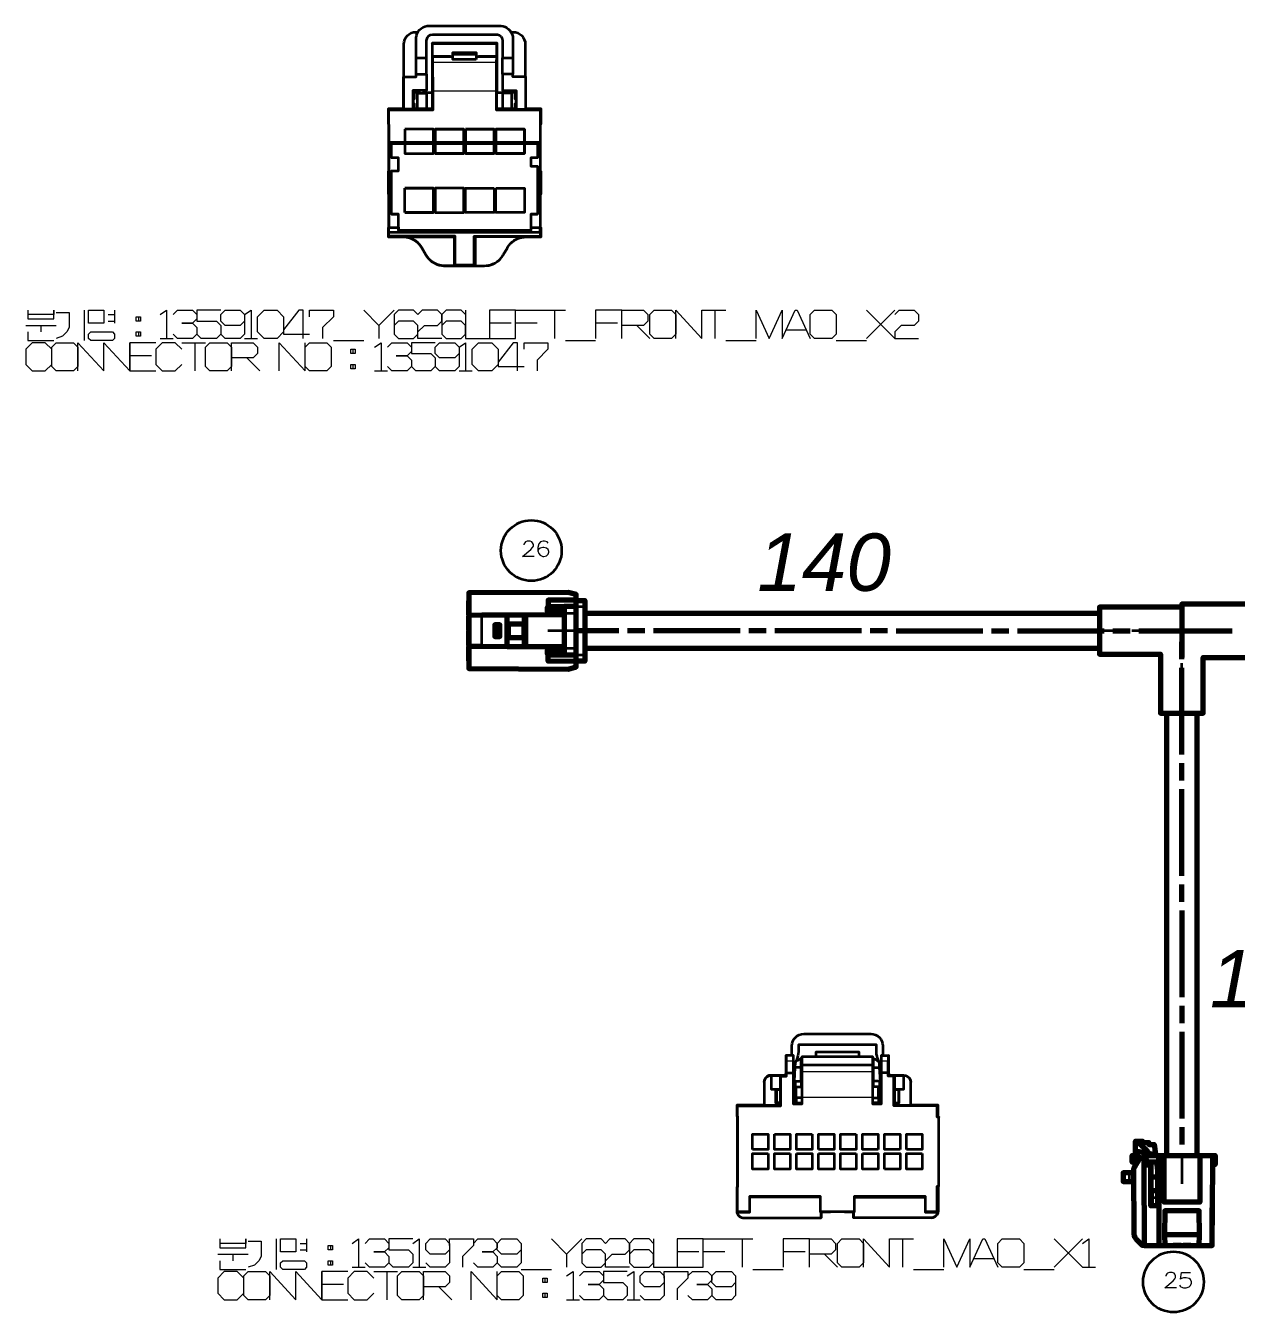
# Model space of a CAD drawing. Header units: millimetres. Extents: x 0 to 174, y 0 to 33.
# Drawn here: x 37.22 to 42.71, y 13.73 to 19.57 of the extents above; entities that cross this region are included whole.
import ezdxf

# ---------------------------------------------------------------- set-up
doc = ezdxf.new("R2010")
doc.units = ezdxf.units.MM
doc.layers.add('PDF2_문자', color=7, linetype='Continuous')
doc.layers.add('PDF2_형상', color=157, linetype='Continuous', true_color=0x405f80)
doc.styles.add('PDF LucidaHandwriting Italic', font='ariali.ttf')

msp = doc.modelspace()

# ---------------------------------------------------------------- linework, layer by layer
at = {"layer": 'PDF2_형상', "color": 7, "lineweight": 35}
for points in [[(38.9896, 19.3543), (38.9896, 19.4287), (38.9896, 19.5153), (38.9897, 19.5197), (38.9913, 19.5293), (38.9944, 19.5386), (38.999, 19.5474), (39.005, 19.5551), (39.0122, 19.5618), (39.0204, 19.5672), (39.0293, 19.5711), (39.0389, 19.5735), (39.0486, 19.5743), (39.3694, 19.5743), (39.3739, 19.5742), (39.3836, 19.5726), (39.3929, 19.5696), (39.4015, 19.5649), (39.4093, 19.5589), (39.416, 19.5518), (39.4214, 19.5436), (39.4253, 19.5346), (39.4278, 19.5251), (39.4286, 19.5153), (39.4286, 19.4287), (39.4286, 19.3543)], [(39.0368, 19.3543), (39.0368, 19.4287), (39.0368, 19.5074), (39.0372, 19.5117), (39.0403, 19.5208), (39.0465, 19.5283), (39.0549, 19.5333), (39.0644, 19.535), (39.3537, 19.535), (39.3581, 19.5346), (39.3672, 19.5315), (39.3747, 19.5253), (39.3796, 19.5169), (39.3812, 19.5074), (39.3812, 19.4287), (39.4286, 19.4287)], [(38.8656, 19.1925), (39.066, 19.1925), (39.066, 19.2786), (39.0656, 19.4053), (39.0654, 19.4078), (39.0644, 19.4326), (39.0638, 19.434), (39.0638, 19.4918), (39.0617, 19.4957), (39.0617, 19.2714)], [(39.3564, 19.4957), (39.0617, 19.4957)], [(39.3544, 19.4918), (39.0638, 19.4918)], [(39.3564, 19.2714), (39.3564, 19.4957), (39.3544, 19.4918), (39.3544, 19.434), (39.3537, 19.4326), (39.3526, 19.4078), (39.3524, 19.3708), (39.3522, 19.2786), (39.3522, 19.1925), (39.5526, 19.1925)], [(38.9896, 19.4287), (39.0368, 19.4287)], [(39.156, 19.4328), (39.1454, 19.4328), (39.1454, 19.434), (39.0638, 19.434)], [(39.156, 19.4326), (39.0644, 19.4326)], [(39.156, 19.4446), (39.2622, 19.4446)], [(39.3544, 19.434), (39.2726, 19.434), (39.2726, 19.4328), (39.2622, 19.4328)], [(39.3537, 19.4326), (39.2622, 19.4326)], [(39.3812, 19.3543), (39.3812, 19.4287)], [(38.9324, 19.1956), (38.9324, 19.3421), (38.9313, 19.3421), (38.9313, 19.1967), (38.881, 19.1967), (38.8617, 19.1964), (38.8617, 19.1288), (38.8649, 19.1256), (38.8649, 18.9119), (38.8617, 18.9119), (38.8617, 18.8108), (38.8649, 18.8076), (38.8649, 18.6561), (38.8617, 18.6561), (38.8617, 18.6157)], [(38.9324, 19.3421), (38.9896, 19.3421), (38.9896, 19.3543), (39.0368, 19.3543), (39.0368, 19.2797), (38.9744, 19.2797), (38.9744, 19.1956)], [(39.5565, 19.1964), (39.5371, 19.1967), (39.4869, 19.1967), (39.4869, 19.3421), (39.4858, 19.3421), (39.4286, 19.3421), (39.4286, 19.3543), (39.3812, 19.3543), (39.3812, 19.2797), (39.4436, 19.2797), (39.4436, 19.1956)], [(39.4858, 19.3421), (39.4858, 19.1956), (39.4869, 19.1967)], [(39.0221, 19.2797), (39.0221, 19.2714), (39.0368, 19.2714), (39.0621, 19.2714), (39.0621, 19.1965), (39.0368, 19.1965), (38.9956, 19.1965), (38.9797, 19.1965), (38.9744, 19.1965)], [(39.0024, 19.2797), (39.0024, 19.2715), (38.9924, 19.2715)], [(39.3961, 19.2797), (39.3961, 19.2714), (39.3812, 19.2714)], [(39.4258, 19.2715), (39.4157, 19.2715), (39.4157, 19.2797)], [(38.9956, 19.2683), (38.9924, 19.2715), (38.9797, 19.2715), (38.9797, 19.2408), (38.9749, 19.2408), (38.9749, 19.2211), (38.9797, 19.2211), (38.9797, 19.1965)], [(38.9956, 19.1965), (38.9956, 19.2683), (39.0368, 19.2683)], [(39.0368, 19.2714), (39.0368, 19.2683), (39.0368, 19.1965)], [(39.4436, 19.1965), (39.4383, 19.1965), (39.4226, 19.1965), (39.3812, 19.1965), (39.356, 19.1965), (39.356, 19.2714), (39.3812, 19.2714), (39.3812, 19.2683)], [(39.4226, 19.2683), (39.3812, 19.2683), (39.3812, 19.1965)], [(39.4383, 19.1965), (39.4383, 19.2211), (39.4433, 19.2211), (39.4433, 19.2408), (39.4383, 19.2408), (39.4383, 19.2715), (39.4258, 19.2715), (39.4226, 19.2683), (39.4226, 19.1965)], [(38.8656, 18.6364), (38.8653, 18.6561), (38.8651, 18.6561), (38.8651, 19.0458), (38.8656, 19.0458), (38.8656, 19.1925), (38.8617, 19.1964)], [(38.8656, 18.6196), (38.8656, 18.6364), (39.5526, 18.6364), (39.5526, 18.6196), (39.5565, 18.6157), (39.5565, 18.6561), (39.5533, 18.6561), (39.5533, 18.8076), (39.5565, 18.8108), (39.5565, 18.9119), (39.5533, 18.9119), (39.5533, 19.1256), (39.5565, 19.1288), (39.5565, 19.1964), (39.5526, 19.1925), (39.5526, 19.0458), (39.5531, 19.0458), (39.5531, 18.6561), (39.5528, 18.6561)], [(39.066, 19.1925), (39.0628, 19.1956), (38.9744, 19.1956), (38.9324, 19.1956), (38.9313, 19.1967)], [(39.0617, 19.1956), (39.0617, 19.1965)], [(39.3522, 19.1925), (39.3553, 19.1956), (39.4436, 19.1956), (39.4858, 19.1956)], [(39.3564, 19.1956), (39.3564, 19.1965)], [(38.8656, 19.0458), (39.5526, 19.0458)], [(39.0279, 19.0399), (39.0279, 19.0458)], [(39.3586, 19.0399), (39.3586, 19.0458)], [(38.9081, 18.9747), (38.8774, 18.9747), (38.8774, 18.9751), (38.8774, 19.0399), (39.5407, 19.0399), (39.5407, 18.9751), (39.5104, 18.9751), (39.5104, 18.936), (39.5407, 18.936), (39.5407, 18.7192), (39.5104, 18.7192), (39.5104, 18.6442), (38.9085, 18.6442)], [(38.9085, 18.9751), (38.8774, 18.9751)], [(39.5407, 18.9751), (39.5407, 18.9747), (39.5104, 18.9747)], [(39.5104, 18.9364), (39.5407, 18.9364), (39.5407, 18.936)], [(38.8774, 18.9157), (38.8774, 18.9161), (38.9081, 18.9161)], [(38.9085, 18.7192), (38.8774, 18.7192), (38.8774, 18.9157), (38.9085, 18.9157)], [(38.9374, 18.7269), (38.9374, 18.8371)], [(38.9374, 18.7269), (38.9374, 18.8371)], [(38.8774, 18.7192), (38.8774, 18.7189), (38.9081, 18.7189)], [(39.5104, 18.7189), (39.5407, 18.7189), (39.5407, 18.7192)], [(38.9083, 18.6561), (38.8653, 18.6561)], [(39.5526, 18.6364), (39.5528, 18.6561), (39.5104, 18.6561)], [(39.1657, 18.6196), (38.8656, 18.6196), (38.8617, 18.6157), (38.881, 18.6154), (38.9293, 18.6154), (38.934, 18.6153), (38.9437, 18.6143), (38.9535, 18.6124), (38.9628, 18.6094), (38.9719, 18.6057), (38.9806, 18.601), (38.9886, 18.5954), (38.9962, 18.5892), (39.0031, 18.5821), (39.0092, 18.5744), (39.0146, 18.5661), (39.0333, 18.5338), (39.0386, 18.5254), (39.0447, 18.5178), (39.0517, 18.5107), (39.0592, 18.5044), (39.0672, 18.4989), (39.076, 18.4942), (39.085, 18.4904), (39.0944, 18.4875), (39.104, 18.4856), (39.1137, 18.4846), (39.1185, 18.4844), (39.2996, 18.4844), (39.3094, 18.485), (39.3192, 18.4864), (39.3286, 18.4889), (39.3379, 18.4922), (39.3468, 18.4965), (39.3551, 18.5017), (39.3629, 18.5076), (39.3701, 18.5143), (39.3767, 18.5217), (39.3824, 18.5297), (39.3849, 18.5338), (39.4036, 18.5661), (39.4061, 18.5701), (39.4118, 18.5782), (39.4183, 18.5856), (39.4254, 18.5922), (39.4333, 18.5982), (39.4417, 18.6033), (39.4506, 18.6076), (39.4597, 18.611), (39.4693, 18.6135), (39.479, 18.6149), (39.4889, 18.6154), (39.5371, 18.6154), (39.5565, 18.6157)], [(39.1618, 18.4847), (39.1657, 18.4887), (39.1657, 18.6196), (39.1618, 18.6157)], [(39.1657, 18.4887), (39.2524, 18.4887), (39.2564, 18.4847), (39.2994, 18.4847), (39.3093, 18.4853), (39.319, 18.4867), (39.3285, 18.4892), (39.3378, 18.4925), (39.3467, 18.4968), (39.355, 18.5019), (39.3628, 18.5079), (39.37, 18.5146), (39.3765, 18.5219), (39.3822, 18.5299), (39.3847, 18.5339), (39.4035, 18.5664), (39.406, 18.5704), (39.4117, 18.5785), (39.4182, 18.5858), (39.4253, 18.5925), (39.4332, 18.5985), (39.4415, 18.6036), (39.4504, 18.6079), (39.4596, 18.6113), (39.4692, 18.6136), (39.4789, 18.6151), (39.4887, 18.6157), (39.2564, 18.6157), (39.2564, 18.4847)], [(39.2524, 18.4887), (39.2524, 18.6196), (39.5526, 18.6196)], [(39.2524, 18.6196), (39.2564, 18.6157)], [(40.6686, 14.8992), (40.6681, 14.8311), (40.6681, 14.8087), (40.6008, 14.8087), (40.5911, 14.8074), (40.5825, 14.8029), (40.5756, 14.7961), (40.571, 14.7875), (40.5693, 14.7779), (40.5693, 14.7774), (40.5693, 14.7771), (40.5693, 14.7778), (40.571, 14.7872), (40.5756, 14.7958), (40.5825, 14.8026), (40.5911, 14.8071), (40.6008, 14.8086), (40.6024, 14.8086), (40.6421, 14.8085), (40.6453, 14.8053)], [(40.6957, 14.8992), (40.6686, 14.8992), (40.6711, 14.8967)], [(40.6717, 14.8206), (40.6714, 14.8735), (40.6714, 14.8833), (40.6713, 14.8932), (40.6713, 14.8967)], [(41.1018, 14.8518), (41.0971, 14.8594), (41.0925, 14.8681), (41.0885, 14.8771), (41.0851, 14.8864), (41.0825, 14.8958), (41.0806, 14.9054), (41.0793, 14.9153), (41.0793, 14.9474), (40.7254, 14.9474), (40.7254, 14.9153), (40.7243, 14.9064), (40.7224, 14.8967), (40.7199, 14.8872), (40.7165, 14.8779), (40.7126, 14.8689), (40.7081, 14.8601), (40.7029, 14.8518)], [(41.001, 14.8921), (41.001, 14.9138), (40.8038, 14.9138), (40.8038, 14.8921)], [(41.109, 14.8992), (41.1361, 14.8992)], [(41.1594, 14.8053), (41.1626, 14.8085), (41.2024, 14.8086), (41.2039, 14.8086), (41.2046, 14.8085), (41.2142, 14.8068), (41.2228, 14.8024), (41.2296, 14.7953), (41.2339, 14.7867), (41.2354, 14.7771), (41.2354, 14.7774), (41.2339, 14.7869), (41.2296, 14.7956), (41.2228, 14.8025), (41.2142, 14.8071), (41.2046, 14.8087), (41.2039, 14.8087), (41.1365, 14.8087), (41.1365, 14.8311), (41.1361, 14.8992), (41.1335, 14.8967), (41.1333, 14.8868), (41.1333, 14.8769), (41.1333, 14.8735)], [(40.7053, 14.745), (40.7072, 14.7818), (40.7104, 14.8449), (40.7117, 14.8668)], [(40.7378, 14.8449), (40.7104, 14.8449)], [(40.7378, 14.7818), (40.7378, 14.8449), (40.7378, 14.8861), (40.7294, 14.881), (40.7212, 14.8754), (40.7135, 14.8694), (40.7126, 14.8688)], [(40.7378, 14.8863), (40.7378, 14.8861), (40.741, 14.8861)], [(41.0638, 14.8556), (40.741, 14.8556)], [(41.0668, 14.8861), (41.0638, 14.8861)], [(41.0994, 14.745), (41.0975, 14.7818), (41.0669, 14.7818), (41.0669, 14.8449), (41.0669, 14.8861), (41.0679, 14.8856), (41.0762, 14.8804), (41.0843, 14.8749), (41.0921, 14.8688)], [(41.0669, 14.8449), (41.0942, 14.8449)], [(41.0975, 14.7818), (41.0942, 14.8449), (41.0931, 14.8668)], [(41.1331, 14.8206), (41.1332, 14.8735)], [(41.3561, 14.1897), (41.3019, 14.1897), (41.3019, 14.2588), (40.9792, 14.2588), (40.9792, 14.1897), (40.8256, 14.1897), (40.8256, 14.2588), (40.5028, 14.2588), (40.5028, 14.1897), (40.4486, 14.1897), (40.4485, 14.1917), (40.4483, 14.1935), (40.4483, 14.6703), (40.6453, 14.6703), (40.6453, 14.8053), (40.6717, 14.8053), (40.6717, 14.8206), (40.7029, 14.8206)], [(40.6421, 14.8085), (40.6421, 14.745), (40.6024, 14.745), (40.6024, 14.8086)], [(40.6681, 14.8168), (40.6638, 14.8087)], [(40.6681, 14.8087), (40.6717, 14.8053)], [(40.7072, 14.7818), (40.7378, 14.7818), (40.7378, 14.7661), (40.7378, 14.7562)], [(40.7104, 14.7818), (40.7104, 14.7425)], [(41.0669, 14.7562), (41.0669, 14.7661), (41.0669, 14.7818)], [(41.0943, 14.7818), (41.0943, 14.7425)], [(41.1365, 14.8087), (41.1331, 14.8053)], [(41.141, 14.8087), (41.1365, 14.8168)], [(41.2024, 14.8086), (41.2024, 14.745), (41.1626, 14.745), (41.161, 14.745), (41.161, 14.6781), (41.1628, 14.6781), (41.1628, 14.6735)], [(41.1626, 14.745), (41.1626, 14.8085)], [(40.5693, 14.7771), (40.5693, 14.6735), (40.6419, 14.6735)], [(40.6436, 14.7425), (40.6283, 14.7425), (40.6221, 14.7425), (40.6215, 14.7425), (40.6215, 14.6835), (40.6221, 14.6835), (40.6283, 14.6835)], [(40.6283, 14.745), (40.6283, 14.7425)], [(40.6419, 14.6781), (40.6436, 14.6781), (40.6436, 14.745), (40.6421, 14.745)], [(40.7089, 14.6781), (40.7089, 14.745), (40.7029, 14.745)], [(40.7153, 14.7425), (40.7089, 14.7425)], [(40.7153, 14.7071), (40.7153, 14.7562), (40.741, 14.7562)], [(41.0893, 14.7071), (41.0893, 14.7562), (41.0638, 14.7562)], [(41.0958, 14.7425), (41.0893, 14.7425)], [(41.0958, 14.6781), (41.0958, 14.745), (41.1018, 14.745)], [(41.1594, 14.6703), (41.1628, 14.6735), (41.2354, 14.6735), (41.2354, 14.7771)], [(41.161, 14.6835), (41.1764, 14.6835), (41.1826, 14.6835), (41.1831, 14.6835), (41.1831, 14.7425), (41.1826, 14.7425), (41.1764, 14.7425), (41.161, 14.7425)], [(41.1764, 14.745), (41.1764, 14.7425)], [(40.5693, 14.6738), (40.4449, 14.6738), (40.4449, 14.6238), (40.4481, 14.6238), (40.4481, 14.301), (40.4449, 14.301), (40.4449, 14.1935), (40.4464, 14.1837), (40.4507, 14.1751), (40.4575, 14.1682), (40.4661, 14.1636), (40.4757, 14.1619), (40.4764, 14.1619), (40.4767, 14.1619)], [(40.4483, 14.6703), (40.4449, 14.6738)], [(40.6436, 14.6835), (40.6283, 14.6835), (40.6283, 14.6781), (40.6419, 14.6781), (40.6419, 14.6735), (40.6453, 14.6703)], [(40.7089, 14.6835), (40.7153, 14.6835), (40.741, 14.6835)], [(40.741, 14.7071), (40.7153, 14.7071), (40.7153, 14.6835)], [(41.0638, 14.7071), (41.0893, 14.7071), (41.0893, 14.6835), (41.0958, 14.6835)], [(41.0893, 14.6835), (41.0638, 14.6835)], [(41.1764, 14.6835), (41.1764, 14.6781), (41.1628, 14.6781)], [(41.3581, 14.6197), (41.3581, 14.6247), (41.3599, 14.6247), (41.3599, 14.6738), (41.2354, 14.6738)], [(41.3562, 14.6703), (41.3599, 14.6738)], [(41.3633, 14.6197), (41.3567, 14.6197), (41.3562, 14.6189)], [(41.3625, 14.3057), (41.3633, 14.3049), (41.3633, 14.6197), (41.3625, 14.6189)], [(40.8256, 14.2554), (40.5028, 14.2554)], [(41.3581, 14.3049), (41.3581, 14.301), (41.3599, 14.301), (41.3599, 14.1935), (41.3599, 14.1928), (41.3582, 14.1832), (41.3536, 14.1746), (41.3467, 14.1678), (41.3379, 14.1635), (41.3283, 14.1619), (41.3281, 14.1619), (40.976, 14.1619)], [(40.9792, 14.2554), (41.3019, 14.2554)], [(41.3562, 14.3057), (41.3567, 14.3049), (41.3633, 14.3049)], [(40.5028, 14.1897), (40.5028, 14.1865), (40.446, 14.1865), (40.4486, 14.1897)], [(40.446, 14.1865), (40.4494, 14.1775), (40.4556, 14.17), (40.4637, 14.1647), (40.4732, 14.1621), (40.4767, 14.1619), (40.8287, 14.1619)], [(40.9792, 14.1897), (40.9792, 14.1882), (40.9358, 14.1882), (40.9358, 14.1894), (40.8689, 14.1894), (40.8689, 14.1882), (40.8256, 14.1882), (40.8256, 14.1897)], [(40.8292, 14.1882), (40.8292, 14.1619), (40.8287, 14.1619), (40.8287, 14.1882)], [(40.9756, 14.1882), (40.9756, 14.1619), (40.976, 14.1619), (40.976, 14.1882)], [(41.3588, 14.1865), (41.3019, 14.1865), (41.3019, 14.1897)]]:
    msp.add_lwpolyline(points, dxfattribs=at)
for points in [[(38.9335, 19.3421), (38.9335, 19.4907, -0.414125), (38.9886, 19.5458), (38.9981, 19.5458)], [(39.42, 19.5458), (39.4296, 19.5458, -0.411833), (39.4847, 19.4907), (39.4847, 19.3421)], [(41.3281, 14.1619), (41.3376, 14.1635), (41.3462, 14.1678), (41.3532, 14.1746), (41.3578, 14.1832), (41.3588, 14.1865), (41.3561, 14.1897), (41.3562, 14.1917), (41.3562, 14.1935), (41.3562, 14.3057), (41.3625, 14.3057), (41.3625, 14.6189), (41.3562, 14.6189), (41.3562, 14.6703), (41.1594, 14.6703), (41.1594, 14.8053), (41.1331, 14.8053), (41.1331, 14.8206), (41.1018, 14.8206), (41.1018, 14.6781), (41.0638, 14.6781), (41.0638, 14.7079), (41.0638, 14.8256), (41.0638, 14.8556), (41.0638, 14.8921), (40.741, 14.8921), (40.741, 14.8556), (40.741, 14.8256), (40.741, 14.7079), (40.741, 14.6781), (40.7029, 14.6781), (40.7029, 14.8206), (40.7029, 14.8735), (40.7029, 14.8967), (40.7029, 14.8987), (40.6957, 14.8987), (40.6957, 14.9422, -0.414182), (40.7508, 14.9974), (41.0539, 14.9974, -0.41451), (41.109, 14.9422), (41.109, 14.8987), (41.1018, 14.8987), (41.1018, 14.8967), (41.1018, 14.8735), (41.1018, 14.8206)]]:
    msp.add_lwpolyline(points, format="xyb", dxfattribs=at)
for points in [[(39.2622, 19.4206), (39.156, 19.4206), (39.156, 19.4446), (39.156, 19.4524), (39.2622, 19.4524), (39.2622, 19.4446)], [(38.9374, 19.1049), (38.9374, 18.9946), (39.0674, 18.9946), (39.0674, 19.1049)], [(38.9374, 19.1049), (38.9374, 18.9946), (39.0674, 18.9946), (39.0674, 19.1049)], [(39.0753, 18.9946), (39.2051, 18.9946), (39.2051, 19.1049), (39.2051, 18.9946), (39.0753, 18.9946), (39.0753, 19.1049), (39.2051, 19.1049), (39.0753, 19.1049)], [(39.2131, 19.1049), (39.2131, 18.9946)], [(39.2131, 18.9946), (39.3429, 18.9946), (39.3429, 19.1049), (39.3429, 18.9946)], [(39.2131, 19.1049), (39.3429, 19.1049)], [(39.4807, 19.1049), (39.4807, 18.9946), (39.3508, 18.9946), (39.4807, 18.9946), (39.4807, 19.1049), (39.3508, 19.1049)], [(39.3508, 19.1049), (39.3508, 18.9946)], [(38.9081, 18.9747), (38.9081, 18.9161), (38.9085, 18.9157), (38.9085, 18.9751)], [(38.9374, 18.8371), (39.0674, 18.8371)], [(39.0674, 18.8371), (39.0674, 18.7269)], [(39.0753, 18.8371), (39.0753, 18.7269), (39.2051, 18.7269), (39.2051, 18.8371)], [(39.0753, 18.7269), (39.2051, 18.7269), (39.2051, 18.8371), (39.0753, 18.8371)], [(39.3429, 18.8371), (39.3429, 18.7269), (39.2131, 18.7269), (39.2131, 18.8371)], [(39.3429, 18.8371), (39.3429, 18.7269), (39.2131, 18.7269), (39.2131, 18.8371)], [(39.3508, 18.8371), (39.4807, 18.8371), (39.4807, 18.7269), (39.3508, 18.7269)], [(39.3508, 18.8371), (39.4807, 18.8371), (39.4807, 18.7269), (39.3508, 18.7269)], [(38.9081, 18.7189), (38.9081, 18.6604), (38.9082, 18.6603), (38.9085, 18.6442), (38.9085, 18.7192)], [(38.9374, 18.7269), (39.0674, 18.7269)], [(39.1618, 18.4847), (39.1186, 18.4847), (39.114, 18.4849), (39.1042, 18.4858), (39.0946, 18.4878), (39.0851, 18.4907), (39.0761, 18.4944), (39.0675, 18.4992), (39.0593, 18.5047), (39.0518, 18.511), (39.0449, 18.5181), (39.0388, 18.5257), (39.0335, 18.5339), (39.0147, 18.5664), (39.0093, 18.5747), (39.0032, 18.5824), (38.9964, 18.5894), (38.9887, 18.5957), (38.9807, 18.6013), (38.9721, 18.606), (38.9629, 18.6097), (38.9536, 18.6126), (38.9439, 18.6146), (38.9342, 18.6156), (38.9294, 18.6157), (39.1618, 18.6157)], [(40.5169, 14.4714), (40.5169, 14.5422), (40.5878, 14.5422), (40.5878, 14.4714)], [(40.6169, 14.5422), (40.6878, 14.5422), (40.6878, 14.4714), (40.6169, 14.4714)], [(40.7878, 14.5422), (40.7878, 14.4714), (40.7169, 14.4714), (40.7169, 14.5422)], [(40.8169, 14.4714), (40.8169, 14.5422), (40.8878, 14.5422), (40.8878, 14.4714)], [(40.9878, 14.5422), (40.9878, 14.4714), (40.9169, 14.4714), (40.9169, 14.5422)], [(41.0878, 14.4714), (41.0169, 14.4714), (41.0169, 14.5422), (41.0878, 14.5422)], [(41.1878, 14.4714), (41.1169, 14.4714), (41.1169, 14.5422), (41.1878, 14.5422)], [(41.2169, 14.4714), (41.2169, 14.5422), (41.2878, 14.5422), (41.2878, 14.4714)], [(40.5878, 14.4533), (40.5878, 14.3824), (40.5169, 14.3824), (40.5169, 14.4533)], [(40.6878, 14.4533), (40.6878, 14.3824), (40.6169, 14.3824), (40.6169, 14.4533)], [(40.7169, 14.4533), (40.7878, 14.4533), (40.7878, 14.3824), (40.7169, 14.3824)], [(40.8169, 14.4533), (40.8878, 14.4533), (40.8878, 14.3824), (40.8169, 14.3824)], [(40.9878, 14.4533), (40.9878, 14.3824), (40.9169, 14.3824), (40.9169, 14.4533)], [(41.0169, 14.4533), (41.0878, 14.4533), (41.0878, 14.3824), (41.0169, 14.3824)], [(41.1169, 14.3824), (41.1169, 14.4533), (41.1878, 14.4533), (41.1878, 14.3824)], [(41.2878, 14.4533), (41.2878, 14.3824), (41.2169, 14.3824), (41.2169, 14.4533)]]:
    msp.add_lwpolyline(points, close=True, dxfattribs=at)
at = {"layer": 'PDF2_형상', "color": 7, "lineweight": 13}
for points in [[(39.3526, 19.4078), (39.0654, 19.4078)], [(39.066, 19.2786), (39.3522, 19.2786)], [(38.9294, 18.6157), (38.9293, 18.6154)], [(39.4889, 18.6154), (39.4887, 18.6157)], [(39.0146, 18.5661), (39.0147, 18.5664)], [(39.0335, 18.5339), (39.0333, 18.5338)], [(39.3849, 18.5338), (39.3847, 18.5339)], [(39.4035, 18.5664), (39.4036, 18.5661)], [(39.1185, 18.4844), (39.1186, 18.4847)], [(39.2994, 18.4847), (39.2996, 18.4844)], [(37.2257, 18.2826), (37.2257, 18.2432), (37.3439, 18.2432), (37.3439, 18.2826), (37.3439, 18.2629), (37.2257, 18.2629)], [(37.3536, 18.2728), (37.4128, 18.2728), (37.4128, 18.2335), (37.4128, 18.2039), (37.4029, 18.1842), (37.3832, 18.1644), (37.3536, 18.1547)], [(37.4817, 18.2826), (37.4817, 18.1449)], [(37.5899, 18.2629), (37.6194, 18.2629)], [(37.5899, 18.2335), (37.6194, 18.2335)], [(37.6194, 18.2826), (37.6194, 18.2236)], [(37.7276, 18.2531), (37.7276, 18.2335)], [(37.8261, 18.2629), (37.8557, 18.2826), (37.8557, 18.1547)], [(37.8851, 18.2629), (37.9049, 18.2826), (37.9738, 18.2826), (37.9935, 18.2629), (37.9935, 18.2432), (37.9738, 18.2236), (37.9246, 18.2236), (37.9738, 18.2236), (37.9935, 18.2039), (37.9935, 18.1743), (37.9738, 18.1547), (37.9049, 18.1547), (37.8851, 18.1743)], [(38.1017, 18.2826), (37.9935, 18.2826), (37.9935, 18.2335), (38.0821, 18.2335), (38.1017, 18.2138), (38.1017, 18.1743), (38.0821, 18.1547), (38.0132, 18.1547), (37.9935, 18.1743)], [(38.21, 18.2335), (38.1903, 18.2138), (38.1214, 18.2138), (38.1017, 18.2335), (38.1017, 18.2629), (38.1214, 18.2826), (38.1903, 18.2826), (38.21, 18.2629), (38.21, 18.1743), (38.1903, 18.1547), (38.1214, 18.1547), (38.1017, 18.1743)], [(38.21, 18.2629), (38.2394, 18.2826), (38.2394, 18.1547)], [(38.4757, 18.1547), (38.4757, 18.2826), (38.456, 18.2826), (38.3871, 18.194), (38.3871, 18.1743), (38.5053, 18.1743)], [(38.5053, 18.2531), (38.5053, 18.2826), (38.6135, 18.2826), (38.6135, 18.2531), (38.5643, 18.2039), (38.5643, 18.1547)], [(38.7513, 18.2826), (38.8203, 18.2138), (38.8892, 18.2826)], [(39.1057, 18.1547), (38.9974, 18.1547), (38.9974, 18.1842), (39.0269, 18.2138), (39.086, 18.2138), (39.1057, 18.2335), (39.1057, 18.2629), (39.086, 18.2826), (39.0171, 18.2826), (38.9974, 18.2629), (38.9776, 18.2826), (38.9087, 18.2826), (38.8892, 18.2629), (38.8892, 18.1743), (38.9087, 18.1547), (38.9776, 18.1547), (38.9974, 18.1743), (38.9974, 18.2138), (38.9776, 18.2335), (38.9087, 18.2335), (38.8892, 18.2138)], [(39.2139, 18.2629), (39.1942, 18.2826), (39.1253, 18.2826), (39.1057, 18.2629), (39.1057, 18.1743), (39.1253, 18.1547), (39.1942, 18.1547), (39.2139, 18.1743), (39.2139, 18.2138), (39.1942, 18.2335), (39.1253, 18.2335), (39.1057, 18.2138)], [(39.2139, 18.2826), (39.2139, 18.1547), (39.3222, 18.1547)], [(39.4403, 18.2826), (39.3222, 18.2826), (39.3222, 18.1547), (39.4403, 18.1547), (39.4403, 18.2826), (39.5585, 18.2826), (39.6667, 18.2826)], [(39.6175, 18.2826), (39.6175, 18.1547)], [(39.9226, 18.2826), (39.8044, 18.2826), (39.8044, 18.1547)], [(39.9226, 18.1547), (39.9226, 18.2826), (40.021, 18.2826), (40.0407, 18.2629), (40.0407, 18.2335), (40.021, 18.2138), (39.9226, 18.2138)], [(40.1686, 18.1547), (40.1686, 18.2826), (40.2868, 18.1547), (40.2868, 18.2826), (40.395, 18.2826)], [(40.3458, 18.2826), (40.3458, 18.1547)], [(40.5328, 18.1547), (40.5328, 18.2826), (40.5918, 18.1547), (40.651, 18.2826), (40.651, 18.1547), (40.71, 18.2826), (40.7199, 18.2826), (40.7789, 18.1547)], [(41.0347, 18.2826), (41.1628, 18.1547)], [(41.1628, 18.2826), (41.0347, 18.1547)], [(41.1628, 18.2629), (41.1824, 18.2826), (41.2513, 18.2826), (41.271, 18.2629), (41.271, 18.2335), (41.2513, 18.2138), (41.1922, 18.2138), (41.1628, 18.1842), (41.1628, 18.1547), (41.271, 18.1547)], [(37.2158, 18.2138), (37.3536, 18.2138)], [(37.2257, 18.1842), (37.2257, 18.1449), (37.3439, 18.1449)], [(37.2847, 18.2138), (37.2847, 18.1842)], [(37.7276, 18.1842), (37.7276, 18.1644)], [(38.8203, 18.2138), (38.8203, 18.1547)], [(39.4206, 18.2236), (39.3222, 18.2236)], [(39.5388, 18.2236), (39.4403, 18.2236)], [(39.9029, 18.2236), (39.8044, 18.2236)], [(39.9915, 18.2138), (40.0506, 18.1547)], [(40.6706, 18.194), (40.7592, 18.194)], [(37.334, 18.1054), (37.3044, 18.135), (37.2454, 18.135), (37.2158, 18.1054), (37.2158, 18.0365), (37.2454, 18.0071), (37.3044, 18.0071), (37.334, 18.0365)], [(37.4521, 18.0071), (37.4521, 18.135), (37.5703, 18.0071), (37.5703, 18.135)], [(37.5703, 18.0071), (37.5703, 18.135), (37.6883, 18.0071), (37.6883, 18.135)], [(37.8064, 18.135), (37.6883, 18.135), (37.6883, 18.0071), (37.8064, 18.0071)], [(37.9246, 18.1054), (37.895, 18.135), (37.836, 18.135), (37.8064, 18.1054), (37.8064, 18.0365), (37.836, 18.0071), (37.895, 18.0071), (37.9246, 18.0365)], [(37.8261, 18.1547), (37.8851, 18.1547)], [(37.9246, 18.135), (38.0328, 18.135)], [(37.9836, 18.135), (37.9836, 18.0071)], [(38.151, 18.0071), (38.151, 18.135), (38.2493, 18.135), (38.269, 18.1153), (38.269, 18.0858), (38.2493, 18.0661), (38.151, 18.0661)], [(38.21, 18.1547), (38.269, 18.1547)], [(38.3675, 18.0071), (38.3675, 18.135), (38.4856, 18.0071), (38.4856, 18.135)], [(38.6135, 18.1449), (38.7513, 18.1449)], [(38.8006, 18.1153), (38.83, 18.135), (38.83, 18.0071)], [(38.8596, 18.1153), (38.8793, 18.135), (38.9482, 18.135), (38.9679, 18.1153), (38.9679, 18.0956), (38.9482, 18.076), (38.8989, 18.076), (38.9482, 18.076), (38.9679, 18.0563), (38.9679, 18.0267), (38.9482, 18.0071), (38.8793, 18.0071), (38.8596, 18.0267)], [(39.0761, 18.135), (38.9679, 18.135), (38.9679, 18.0858), (39.0564, 18.0858), (39.0761, 18.0661), (39.0761, 18.0267), (39.0564, 18.0071), (38.9875, 18.0071), (38.9679, 18.0267)], [(39.1844, 18.0858), (39.1647, 18.0661), (39.0958, 18.0661), (39.0761, 18.0858), (39.0761, 18.1153), (39.0958, 18.135), (39.1647, 18.135), (39.1844, 18.1153), (39.1844, 18.0267), (39.1647, 18.0071), (39.0958, 18.0071), (39.0761, 18.0267)], [(39.1844, 18.1153), (39.2139, 18.135), (39.2139, 18.0071)], [(39.4501, 18.0071), (39.4501, 18.135), (39.4304, 18.135), (39.3615, 18.0464), (39.3615, 18.0267), (39.4797, 18.0267)], [(39.4797, 18.1054), (39.4797, 18.135), (39.5879, 18.135), (39.5879, 18.1054), (39.5388, 18.0563), (39.5388, 18.0071)], [(39.6667, 18.1449), (39.8044, 18.1449)], [(40.395, 18.1449), (40.5328, 18.1449)], [(40.8969, 18.1449), (41.0347, 18.1449)], [(37.7868, 18.076), (37.6883, 18.076)], [(38.2199, 18.0661), (38.2789, 18.0071)], [(38.7021, 18.1054), (38.7021, 18.0858)], [(38.7021, 18.0365), (38.7021, 18.0168)], [(38.8006, 18.0071), (38.8596, 18.0071)], [(39.1844, 18.0071), (39.2435, 18.0071)], [(40.6711, 14.8967), (40.7029, 14.8967)], [(41.1018, 14.8967), (41.1335, 14.8967)], [(40.7029, 14.8735), (40.6714, 14.8735)], [(41.1332, 14.8735), (41.1018, 14.8735)], [(40.6008, 14.8087), (40.6008, 14.8086)], [(40.741, 14.8256), (41.0638, 14.8256)], [(41.2039, 14.8086), (41.2039, 14.8087)], [(40.6283, 14.7425), (40.6283, 14.6835)], [(41.1764, 14.7425), (41.1764, 14.6835)], [(41.0638, 14.7079), (40.741, 14.7079)], [(40.4449, 14.1935), (40.4483, 14.1935)], [(41.3562, 14.1935), (41.3599, 14.1935)], [(38.0978, 14.0657), (38.0978, 14.0263), (38.216, 14.0263), (38.216, 14.0657), (38.216, 14.046), (38.0978, 14.046)], [(38.2258, 14.0558), (38.2849, 14.0558), (38.2849, 14.0165), (38.2849, 13.9869), (38.275, 13.9672), (38.2553, 13.9475), (38.2258, 13.9378)], [(38.3537, 14.0657), (38.3537, 13.9279)], [(38.4619, 14.046), (38.4915, 14.046)], [(38.4915, 14.0657), (38.4915, 14.0067)], [(38.5997, 14.0361), (38.5997, 14.0165)], [(38.6982, 14.046), (38.7278, 14.0657), (38.7278, 13.9378)], [(38.7572, 14.046), (38.7769, 14.0657), (38.8458, 14.0657), (38.8656, 14.046), (38.8656, 14.0263), (38.8458, 14.0067), (38.7967, 14.0067), (38.8458, 14.0067), (38.8656, 13.9869), (38.8656, 13.9574), (38.8458, 13.9378), (38.7769, 13.9378), (38.7572, 13.9574)], [(38.9738, 14.0657), (38.8656, 14.0657), (38.8656, 14.0165), (38.9542, 14.0165), (38.9738, 13.9968), (38.9738, 13.9574), (38.9542, 13.9378), (38.8853, 13.9378), (38.8656, 13.9574)], [(38.9738, 14.046), (39.0033, 14.0657), (39.0033, 13.9378)], [(39.1411, 14.0165), (39.1214, 13.9968), (39.0525, 13.9968), (39.0329, 14.0165), (39.0329, 14.046), (39.0525, 14.0657), (39.1214, 14.0657), (39.1411, 14.046), (39.1411, 13.9574), (39.1214, 13.9378), (39.0525, 13.9378), (39.0329, 13.9574)], [(39.1411, 14.0361), (39.1411, 14.0657), (39.2494, 14.0657), (39.2494, 14.0361), (39.2001, 13.9869), (39.2001, 13.9378)], [(39.2494, 14.046), (39.269, 14.0657), (39.3379, 14.0657), (39.3576, 14.046), (39.3576, 14.0263), (39.3379, 14.0067), (39.2888, 14.0067), (39.3379, 14.0067), (39.3576, 13.9869), (39.3576, 13.9574), (39.3379, 13.9378), (39.269, 13.9378), (39.2494, 13.9574)], [(39.466, 14.0165), (39.4462, 13.9968), (39.3774, 13.9968), (39.3576, 14.0165), (39.3576, 14.046), (39.3774, 14.0657), (39.4462, 14.0657), (39.466, 14.046), (39.466, 13.9574), (39.4462, 13.9378), (39.3774, 13.9378), (39.3576, 13.9574)], [(39.6037, 14.0657), (39.6726, 13.9968), (39.7415, 14.0657)], [(39.9581, 13.9378), (39.8497, 13.9378), (39.8497, 13.9672), (39.8793, 13.9968), (39.9383, 13.9968), (39.9581, 14.0165), (39.9581, 14.046), (39.9383, 14.0657), (39.8694, 14.0657), (39.8497, 14.046), (39.8301, 14.0657), (39.7613, 14.0657), (39.7415, 14.046), (39.7415, 13.9574), (39.7613, 13.9378), (39.8301, 13.9378), (39.8497, 13.9574), (39.8497, 13.9968), (39.8301, 14.0165), (39.7613, 14.0165), (39.7415, 13.9968)], [(40.0664, 14.046), (40.0467, 14.0657), (39.9778, 14.0657), (39.9581, 14.046), (39.9581, 13.9574), (39.9778, 13.9378), (40.0467, 13.9378), (40.0664, 13.9574), (40.0664, 13.9968), (40.0467, 14.0165), (39.9778, 14.0165), (39.9581, 13.9968)], [(40.0664, 14.0657), (40.0664, 13.9378), (40.1746, 13.9378)], [(40.2926, 14.0657), (40.1746, 14.0657), (40.1746, 13.9378), (40.2926, 13.9378), (40.2926, 14.0657), (40.4108, 14.0657), (40.519, 14.0657)], [(40.4699, 14.0657), (40.4699, 13.9378)], [(40.775, 14.0657), (40.6568, 14.0657), (40.6568, 13.9378)], [(40.775, 13.9378), (40.775, 14.0657), (40.8735, 14.0657), (40.8931, 14.046), (40.8931, 14.0165), (40.8735, 13.9968), (40.775, 13.9968)], [(41.0211, 13.9378), (41.0211, 14.0657), (41.1392, 13.9378), (41.1392, 14.0657), (41.2474, 14.0657)], [(41.1982, 14.0657), (41.1982, 13.9378)], [(41.3853, 13.9378), (41.3853, 14.0657), (41.4443, 13.9378), (41.5033, 14.0657), (41.5033, 13.9378), (41.5624, 14.0657), (41.5722, 14.0657), (41.6312, 13.9378)], [(41.8872, 14.0657), (42.0151, 13.9378), (42.0742, 13.9378)], [(42.0151, 14.0657), (41.8872, 13.9378)], [(42.0151, 14.046), (42.0447, 14.0657), (42.0447, 13.9378)], [(38.0879, 13.9968), (38.2258, 13.9968)], [(38.0978, 13.9672), (38.0978, 13.9279), (38.216, 13.9279)], [(38.1568, 13.9968), (38.1568, 13.9672)], [(38.4619, 14.0165), (38.4915, 14.0165)], [(38.5997, 13.9672), (38.5997, 13.9475)], [(39.6726, 13.9968), (39.6726, 13.9378)], [(40.2731, 14.0067), (40.1746, 14.0067)], [(40.3911, 14.0067), (40.2926, 14.0067)], [(40.7553, 14.0067), (40.6568, 14.0067)], [(40.8439, 13.9968), (40.9029, 13.9378)], [(41.5231, 13.9771), (41.6117, 13.9771)], [(38.2061, 13.8885), (38.1765, 13.9181), (38.1175, 13.9181), (38.0879, 13.8885), (38.0879, 13.8196), (38.1175, 13.7901), (38.1765, 13.7901), (38.2061, 13.8196)], [(38.3242, 13.7901), (38.3242, 13.9181), (38.4424, 13.7901), (38.4424, 13.9181)], [(38.4424, 13.7901), (38.4424, 13.9181), (38.5604, 13.7901), (38.5604, 13.9181)], [(38.6785, 13.9181), (38.5604, 13.9181), (38.5604, 13.7901), (38.6785, 13.7901)], [(38.7967, 13.8885), (38.7671, 13.9181), (38.7081, 13.9181), (38.6785, 13.8885), (38.6785, 13.8196), (38.7081, 13.7901), (38.7671, 13.7901), (38.7967, 13.8196)], [(38.6982, 13.9378), (38.7572, 13.9378)], [(38.7967, 13.9181), (38.9049, 13.9181)], [(38.8557, 13.9181), (38.8557, 13.7901)], [(38.9738, 13.9378), (39.0329, 13.9378)], [(39.0231, 13.7901), (39.0231, 13.9181), (39.1214, 13.9181), (39.1411, 13.8983), (39.1411, 13.8689), (39.1214, 13.8492), (39.0231, 13.8492)], [(39.2396, 13.7901), (39.2396, 13.9181), (39.3576, 13.7901), (39.3576, 13.9181)], [(39.466, 13.9279), (39.6037, 13.9279)], [(39.6726, 13.8983), (39.7021, 13.9181), (39.7021, 13.7901)], [(39.7317, 13.8983), (39.7514, 13.9181), (39.8203, 13.9181), (39.84, 13.8983), (39.84, 13.8786), (39.8203, 13.859), (39.7711, 13.859), (39.8203, 13.859), (39.84, 13.8393), (39.84, 13.8097), (39.8203, 13.7901), (39.7514, 13.7901), (39.7317, 13.8097)], [(39.9482, 13.9181), (39.84, 13.9181), (39.84, 13.8689), (39.9285, 13.8689), (39.9482, 13.8492), (39.9482, 13.8097), (39.9285, 13.7901), (39.8596, 13.7901), (39.84, 13.8097)], [(39.9482, 13.8983), (39.9778, 13.9181), (39.9778, 13.7901)], [(40.1156, 13.8689), (40.0958, 13.8492), (40.0269, 13.8492), (40.0072, 13.8689), (40.0072, 13.8983), (40.0269, 13.9181), (40.0958, 13.9181), (40.1156, 13.8983), (40.1156, 13.8097), (40.0958, 13.7901), (40.0269, 13.7901), (40.0072, 13.8097)], [(40.1156, 13.8885), (40.1156, 13.9181), (40.2238, 13.9181), (40.2238, 13.8885), (40.1746, 13.8393), (40.1746, 13.7901)], [(40.2238, 13.8983), (40.2435, 13.9181), (40.3124, 13.9181), (40.3321, 13.8983), (40.3321, 13.8786), (40.3124, 13.859), (40.2632, 13.859), (40.3124, 13.859), (40.3321, 13.8393), (40.3321, 13.8097), (40.3124, 13.7901), (40.2435, 13.7901), (40.2238, 13.8097)], [(40.4403, 13.8689), (40.4207, 13.8492), (40.3518, 13.8492), (40.3321, 13.8689), (40.3321, 13.8983), (40.3518, 13.9181), (40.4207, 13.9181), (40.4403, 13.8983), (40.4403, 13.8097), (40.4207, 13.7901), (40.3518, 13.7901), (40.3321, 13.8097)], [(40.519, 13.9279), (40.6568, 13.9279)], [(41.2474, 13.9279), (41.3853, 13.9279)], [(41.7494, 13.9279), (41.8872, 13.9279)], [(38.6589, 13.859), (38.5604, 13.859)], [(39.0919, 13.8492), (39.151, 13.7901)], [(39.5742, 13.8885), (39.5742, 13.8689)], [(39.5742, 13.8196), (39.5742, 13.7999)], [(39.6726, 13.7901), (39.7317, 13.7901)], [(39.9482, 13.7901), (40.0072, 13.7901)]]:
    msp.add_lwpolyline(points, dxfattribs=at)
for points in [[(37.5013, 18.2826), (37.5703, 18.2826), (37.5703, 18.2236), (37.5013, 18.2236)], [(37.7179, 18.2531), (37.7375, 18.2531), (37.7375, 18.2335), (37.7179, 18.2335)], [(38.2986, 18.2826), (38.3576, 18.2826), (38.3871, 18.2531), (38.3871, 18.1842), (38.3576, 18.1547), (38.2986, 18.1547), (38.269, 18.1842), (38.269, 18.2531)], [(40.0703, 18.2826), (40.1489, 18.2826), (40.1686, 18.2629), (40.1686, 18.1743), (40.1489, 18.1547), (40.0703, 18.1547), (40.0506, 18.1743), (40.0506, 18.2629)], [(40.7986, 18.2826), (40.8774, 18.2826), (40.8969, 18.2629), (40.8969, 18.1743), (40.8774, 18.1547), (40.7986, 18.1547), (40.7789, 18.1743), (40.7789, 18.2629)], [(37.5111, 18.1842), (37.6096, 18.1842), (37.6194, 18.1743), (37.6194, 18.1547), (37.6096, 18.1449), (37.5111, 18.1449), (37.5013, 18.1547), (37.5013, 18.1743)], [(37.7179, 18.1842), (37.7375, 18.1842), (37.7375, 18.1644), (37.7179, 18.1644)], [(37.3536, 18.135), (37.4324, 18.135), (37.4521, 18.1153), (37.4521, 18.0267), (37.4324, 18.0071), (37.3536, 18.0071), (37.334, 18.0267), (37.334, 18.1153)], [(38.0525, 18.135), (38.1312, 18.135), (38.151, 18.1153), (38.151, 18.0267), (38.1312, 18.0071), (38.0525, 18.0071), (38.0328, 18.0267), (38.0328, 18.1153)], [(38.5053, 18.135), (38.584, 18.135), (38.6037, 18.1153), (38.6037, 18.0267), (38.584, 18.0071), (38.5053, 18.0071), (38.4856, 18.0267), (38.4856, 18.1153)], [(39.2729, 18.135), (39.3321, 18.135), (39.3615, 18.1054), (39.3615, 18.0365), (39.3321, 18.0071), (39.2729, 18.0071), (39.2435, 18.0365), (39.2435, 18.1054)], [(38.6922, 18.1054), (38.7119, 18.1054), (38.7119, 18.0858), (38.6922, 18.0858)], [(38.6922, 18.0365), (38.7119, 18.0365), (38.7119, 18.0168), (38.6922, 18.0168)], [(38.3735, 14.0657), (38.4424, 14.0657), (38.4424, 14.0067), (38.3735, 14.0067)], [(38.59, 14.0361), (38.6096, 14.0361), (38.6096, 14.0165), (38.59, 14.0165)], [(40.9226, 14.0657), (41.0014, 14.0657), (41.0211, 14.046), (41.0211, 13.9574), (41.0014, 13.9378), (40.9226, 13.9378), (40.9029, 13.9574), (40.9029, 14.046)], [(41.651, 14.0657), (41.7297, 14.0657), (41.7494, 14.046), (41.7494, 13.9574), (41.7297, 13.9378), (41.651, 13.9378), (41.6312, 13.9574), (41.6312, 14.046)], [(38.3832, 13.9672), (38.4817, 13.9672), (38.4915, 13.9574), (38.4915, 13.9378), (38.4817, 13.9279), (38.3832, 13.9279), (38.3735, 13.9378), (38.3735, 13.9574)], [(38.59, 13.9672), (38.6096, 13.9672), (38.6096, 13.9475), (38.59, 13.9475)], [(38.2258, 13.9181), (38.3044, 13.9181), (38.3242, 13.8983), (38.3242, 13.8097), (38.3044, 13.7901), (38.2258, 13.7901), (38.2061, 13.8097), (38.2061, 13.8983)], [(38.9246, 13.9181), (39.0033, 13.9181), (39.0231, 13.8983), (39.0231, 13.8097), (39.0033, 13.7901), (38.9246, 13.7901), (38.9049, 13.8097), (38.9049, 13.8983)], [(39.3774, 13.9181), (39.4561, 13.9181), (39.4758, 13.8983), (39.4758, 13.8097), (39.4561, 13.7901), (39.3774, 13.7901), (39.3576, 13.8097), (39.3576, 13.8983)], [(39.5643, 13.8885), (39.584, 13.8885), (39.584, 13.8689), (39.5643, 13.8689)], [(39.5643, 13.8196), (39.584, 13.8196), (39.584, 13.7999), (39.5643, 13.7999)]]:
    msp.add_lwpolyline(points, close=True, dxfattribs=at)
at = {"layer": 'PDF2_형상', "color": 18, "lineweight": 13, "true_color": 0x260000}
for points in [[(39.5258, 17.1649), (39.4725, 17.1649), (39.5103, 17.196), (39.5181, 17.2049), (39.5214, 17.2115), (39.5214, 17.2183), (39.5181, 17.2261), (39.5147, 17.2306), (39.5069, 17.2339), (39.4936, 17.2339), (39.4858, 17.2306), (39.4825, 17.2272), (39.4781, 17.2206), (39.4781, 17.2172)], [(39.5881, 17.225), (39.5847, 17.2306), (39.5725, 17.2339), (39.5658, 17.2339), (39.5536, 17.2306), (39.5458, 17.2215), (39.5425, 17.206), (39.5425, 17.1904), (39.5458, 17.1782), (39.5525, 17.1704), (39.5647, 17.1649), (39.5692, 17.1649), (39.5814, 17.1682), (39.5881, 17.1749), (39.5914, 17.1837), (39.5914, 17.1871), (39.5881, 17.196), (39.5814, 17.2026), (39.5692, 17.206), (39.5647, 17.206), (39.5525, 17.2026), (39.5458, 17.1971), (39.5425, 17.1893)], [(42.4424, 13.8444), (42.389, 13.8444), (42.4268, 13.8756), (42.4346, 13.8846), (42.4379, 13.8912), (42.4379, 13.8979), (42.4346, 13.9057), (42.4313, 13.9101), (42.4235, 13.9135), (42.4101, 13.9135), (42.4024, 13.9101), (42.399, 13.9068), (42.3946, 13.9001), (42.3946, 13.8968)], [(42.4557, 13.8567), (42.459, 13.8511), (42.4624, 13.8478), (42.4746, 13.8444), (42.4868, 13.8444), (42.5001, 13.8478), (42.5068, 13.8544), (42.5101, 13.8644), (42.5101, 13.8711), (42.5068, 13.8813), (42.5001, 13.8868), (42.4868, 13.8901), (42.4746, 13.8901), (42.4646, 13.8868), (42.4612, 13.8835), (42.4646, 13.9135), (42.5057, 13.9135)]]:
    msp.add_lwpolyline(points, dxfattribs=at)
at = {"layer": 'PDF2_형상', "lineweight": 70}
for points in [[(39.6621, 16.7538), (39.4871, 16.7544), (39.4819, 16.7546), (39.4022, 16.7549), (39.2871, 16.7554), (39.229, 16.7557), (39.229, 16.6554), (39.6792, 16.6535), (39.7153, 16.6632), (39.7153, 16.6882), (39.7153, 16.6894), (39.7153, 16.7169), (39.7153, 16.7217), (39.7153, 16.7469), (39.7153, 16.9074), (39.7153, 16.9326), (39.7153, 16.9374), (39.7153, 16.965), (39.7153, 16.9661), (39.7153, 16.9912), (39.6792, 17.0008), (39.229, 16.9989), (39.229, 16.8987), (39.2871, 16.899), (39.4022, 16.8994), (39.4819, 16.8999), (39.4871, 16.8999), (39.6621, 16.9007)], [(39.7153, 16.9661), (39.5893, 16.9656), (39.5893, 16.9369), (39.6483, 16.9369), (39.6621, 16.9369), (39.6621, 16.9074), (39.6621, 16.7469), (39.6621, 16.7175)], [(39.7153, 16.965), (39.7546, 16.965), (39.7546, 16.9374), (39.7546, 16.7169), (39.7546, 16.6894), (39.7153, 16.6894)], [(42.4665, 16.9339), (42.0925, 16.9339), (42.0925, 16.7204), (42.3693, 16.7204), (42.3693, 16.4532), (42.5636, 16.4532), (42.5636, 16.7058), (42.8406, 16.7058), (42.8406, 16.9485), (42.4665, 16.9485), (42.4665, 16.7058)], [(39.229, 16.8987), (39.229, 16.7557)], [(39.4022, 16.7549), (39.4022, 16.8994)], [(39.4819, 16.7546), (39.4819, 16.7954), (39.4092, 16.7954), (39.4092, 16.859), (39.4819, 16.859), (39.4819, 16.8999)], [(39.4871, 16.7544), (39.4871, 16.8999)], [(39.5893, 16.9003), (39.5893, 16.9133), (39.589, 16.9133), (39.5864, 16.9133), (39.5864, 16.934), (39.589, 16.9356)], [(39.5893, 16.9306), (39.589, 16.9306), (39.589, 16.9356), (39.5893, 16.9357)], [(39.589, 16.9133), (39.589, 16.9207), (39.5893, 16.9207)], [(39.5893, 16.9369), (39.5893, 16.9133), (39.6483, 16.9133), (39.6621, 16.9133)], [(39.6483, 16.9369), (39.6483, 16.9133)], [(39.7153, 16.9369), (39.6621, 16.9369)], [(42.0925, 16.9064), (39.7546, 16.9064)], [(39.3592, 16.8006), (39.3592, 16.8537), (39.3485, 16.8537), (39.3464, 16.8537), (39.3464, 16.8006), (39.3485, 16.8006), (39.3485, 16.8537)], [(39.3485, 16.8006), (39.3592, 16.8006), (39.3685, 16.8006), (39.3685, 16.8537), (39.3592, 16.8537)], [(39.4779, 16.859), (39.4779, 16.7954)], [(39.5893, 16.7188), (39.589, 16.7189), (39.5864, 16.7204), (39.5864, 16.7411), (39.589, 16.7411), (39.5893, 16.7411), (39.5893, 16.754)], [(39.5893, 16.7336), (39.589, 16.7336), (39.589, 16.7411)], [(39.589, 16.7189), (39.589, 16.7239), (39.5893, 16.7239)], [(39.5893, 16.7175), (39.5893, 16.7411), (39.6483, 16.7411), (39.6621, 16.7411)], [(39.7153, 16.6882), (39.5893, 16.6887), (39.5893, 16.7175), (39.6483, 16.7175), (39.6621, 16.7175), (39.7153, 16.7175)], [(39.6483, 16.7411), (39.6483, 16.7175)], [(39.7546, 16.7481), (42.0925, 16.7481)], [(42.3969, 16.4532), (42.3969, 14.4443)], [(42.5361, 14.4443), (42.5361, 16.4532)], [(42.2557, 14.3965), (42.2557, 14.4528), (42.2556, 14.4528), (42.2556, 14.5089), (42.2556, 14.5099), (42.2881, 14.5099), (42.2881, 14.5036), (42.3176, 14.5036), (42.3176, 14.4954), (42.3404, 14.4954), (42.3465, 14.4515), (42.3476, 14.4443)], [(42.2556, 14.5089), (42.2656, 14.5033), (42.2833, 14.4904), (42.2979, 14.4776), (42.3061, 14.4693), (42.3115, 14.4621), (42.3143, 14.4567), (42.315, 14.4536)], [(42.2533, 14.4147), (42.2418, 14.4147), (42.2418, 14.4443), (42.2536, 14.4443)], [(42.2557, 14.4443), (42.2536, 14.4443), (42.2532, 14.3924)], [(42.3275, 14.4443), (42.3275, 14.4515), (42.315, 14.4536), (42.2647, 14.4625), (42.2647, 14.4122)], [(42.2943, 14.4443), (42.31, 14.4443), (42.3618, 14.4443), (42.3864, 14.4443)], [(42.3465, 14.4515), (42.3275, 14.4515)], [(42.3636, 14.0358), (42.3618, 14.4443)], [(42.5482, 14.4443), (42.6019, 14.4443), (42.6178, 14.4443), (42.6178, 14.4039), (42.6054, 14.4039), (42.6037, 14.0358)], [(42.2944, 14.4157), (42.3101, 14.4157), (42.3619, 14.4157)], [(42.3262, 14.401), (42.2944, 14.401)], [(42.3597, 14.4157), (42.3597, 14.216), (42.3262, 14.216), (42.3262, 14.401), (42.3262, 14.4157)], [(42.3515, 14.4157), (42.3569, 14.3774), (42.3569, 14.3465), (42.3569, 14.2838), (42.3275, 14.2838), (42.3275, 14.3465), (42.3275, 14.4157)], [(42.2492, 14.3656), (42.2276, 14.3656), (42.2, 14.3656), (42.2, 14.3261), (42.2276, 14.3261), (42.2493, 14.3261)], [(42.3569, 14.3465), (42.3275, 14.3465)], [(42.3275, 14.2838), (42.3275, 14.2535), (42.3275, 14.216)], [(42.3569, 14.2838), (42.3569, 14.2535), (42.3569, 14.216)], [(42.5458, 14.0358), (42.5463, 14.084), (42.5453, 14.1933), (42.3897, 14.1933), (42.3887, 14.084), (42.3893, 14.0358), (42.5458, 14.0358), (42.6019, 14.0358), (42.6037, 14.0358), (42.6039, 14.0358), (42.6046, 14.2072), (42.6046, 14.2074)], [(42.5463, 14.084), (42.3887, 14.084)], [(42.2961, 14.0358), (42.3636, 14.0358), (42.3893, 14.0358)]]:
    msp.add_lwpolyline(points, dxfattribs=at)
at = {"layer": 'PDF2_형상', "color": 60, "lineweight": 70, "true_color": 0xbfff00}
for points in [[(39.229, 16.9631), (39.229, 16.8981)], [(39.229, 16.9631), (39.229, 16.8981)], [(39.229, 16.8942), (39.229, 16.8292)], [(39.229, 16.8942), (39.229, 16.8292)], [(39.229, 16.8253), (39.229, 16.7603)], [(39.229, 16.8253), (39.229, 16.7603)], [(39.229, 16.7564), (39.229, 16.6914)], [(39.229, 16.7564), (39.229, 16.6914)], [(42.4275, 14.0357), (42.4631, 14.0357)], [(42.4631, 14.0357), (42.4275, 14.0357)], [(42.5075, 14.0357), (42.4721, 14.0357)], [(42.5075, 14.0357), (42.4721, 14.0357)]]:
    msp.add_lwpolyline(points, close=True, dxfattribs=at)
for points in [[(39.229, 16.8981), (39.229, 16.9631)], [(39.229, 16.8981), (39.229, 16.9631)], [(39.229, 16.8981), (39.229, 16.9631)], [(39.229, 16.8981), (39.229, 16.9631)], [(39.229, 16.8292), (39.229, 16.8942)], [(39.229, 16.8292), (39.229, 16.8942)], [(39.229, 16.8292), (39.229, 16.8942)], [(39.229, 16.8292), (39.229, 16.8942)], [(39.229, 16.7603), (39.229, 16.8253)], [(39.229, 16.7603), (39.229, 16.8253)], [(39.229, 16.7603), (39.229, 16.8253)], [(39.229, 16.7603), (39.229, 16.8253)], [(39.229, 16.6914), (39.229, 16.7564)], [(39.229, 16.6914), (39.229, 16.7564)], [(39.229, 16.6914), (39.229, 16.7564)], [(39.229, 16.6914), (39.229, 16.7564)], [(42.4631, 14.0357), (42.4275, 14.0357)], [(42.4275, 14.0357), (42.4631, 14.0357)], [(42.4631, 14.0357), (42.4275, 14.0357)], [(42.4631, 14.0357), (42.4275, 14.0357)], [(42.4275, 14.0357), (42.4631, 14.0357)], [(42.4275, 14.0357), (42.4631, 14.0357)], [(42.4275, 14.0357), (42.4631, 14.0357)], [(42.4631, 14.0357), (42.4275, 14.0357)], [(42.4631, 14.0357), (42.4275, 14.0357)], [(42.4275, 14.0357), (42.4631, 14.0357)], [(42.4631, 14.0357), (42.4275, 14.0357)], [(42.4631, 14.0357), (42.4275, 14.0357)], [(42.5075, 14.0357), (42.4721, 14.0357)], [(42.4721, 14.0357), (42.5075, 14.0357)], [(42.5075, 14.0357), (42.4721, 14.0357)], [(42.4721, 14.0357), (42.5075, 14.0357)], [(42.4721, 14.0357), (42.5075, 14.0357)], [(42.5075, 14.0357), (42.4721, 14.0357)], [(42.5075, 14.0357), (42.4721, 14.0357)], [(42.4721, 14.0357), (42.5075, 14.0357)], [(42.5075, 14.0357), (42.4721, 14.0357)], [(42.5075, 14.0357), (42.4721, 14.0357)], [(42.4721, 14.0357), (42.5075, 14.0357)], [(42.4721, 14.0357), (42.5075, 14.0357)]]:
    msp.add_lwpolyline(points, dxfattribs=at)
at = {"layer": 'PDF2_형상', "color": 18, "lineweight": 35, "true_color": 0x260000}
for points in [[(42.4665, 16.8168), (42.4665, 16.9551), (42.4665, 16.7189)], [(39.9097, 16.8272), (39.5874, 16.8272)], [(40.0279, 16.8272), (39.9492, 16.8272)], [(40.461, 16.8272), (40.0672, 16.8272)], [(40.579, 16.8272), (40.5003, 16.8272)], [(41.0121, 16.8272), (40.6185, 16.8272)], [(41.1303, 16.8272), (41.0515, 16.8272)], [(41.1696, 16.8272), (41.5633, 16.8272)], [(41.6026, 16.8272), (41.6814, 16.8272)], [(41.7208, 16.8272), (42.1144, 16.8272)], [(42.2007, 16.8272), (41.9644, 16.8272)], [(42.1539, 16.8272), (42.2326, 16.8272)], [(42.3189, 16.8272), (42.2401, 16.8272)], [(42.2719, 16.8272), (42.5944, 16.8272), (42.3582, 16.8272)], [(42.5747, 16.8272), (42.3385, 16.8272), (42.6958, 16.8272)], [(42.6142, 16.8272), (42.6929, 16.8272)], [(42.4665, 16.6988), (42.4665, 16.7775)], [(42.4665, 16.6008), (42.4665, 16.6796)], [(42.4665, 16.2657), (42.4665, 16.6593)], [(42.4665, 16.5614), (42.4665, 16.3253)], [(42.4665, 16.1475), (42.4665, 16.2263)], [(42.4665, 15.7144), (42.4665, 16.1082)], [(42.4665, 15.5964), (42.4665, 15.6751)], [(42.4665, 15.5569), (42.4665, 15.1633)], [(42.4665, 15.1239), (42.4665, 15.0451)], [(42.4665, 15.0058), (42.4665, 14.6121)], [(42.4665, 14.5728), (42.4665, 14.494)], [(42.4665, 14.4546), (42.4665, 14.3163)]]:
    msp.add_lwpolyline(points, dxfattribs=at)
at = {"layer": 'PDF2_형상', "lineweight": 35}
for points in [[(39.2871, 16.7554), (39.2871, 16.899)], [(39.6621, 16.9074), (39.7153, 16.9074)], [(39.7153, 16.9374), (39.7546, 16.9374)], [(39.7153, 16.7469), (39.6621, 16.7469)], [(39.7546, 16.7169), (39.7153, 16.7169)], [(42.31, 14.4443), (42.3101, 14.4157)], [(42.6019, 14.0358), (42.6019, 14.4443)], [(42.2276, 14.3656), (42.2276, 14.3261)], [(42.3275, 14.2535), (42.3569, 14.2535)]]:
    msp.add_lwpolyline(points, dxfattribs=at)
at = {"layer": 'PDF2_형상', "color": 3, "lineweight": 70}
for points in [[(39.9097, 16.8272), (39.7153, 16.8272)], [(40.0279, 16.8272), (39.9492, 16.8272)], [(40.461, 16.8272), (40.0672, 16.8272)], [(40.579, 16.8272), (40.5003, 16.8272)], [(41.0121, 16.8272), (40.6185, 16.8272)], [(41.1303, 16.8272), (41.0515, 16.8272)], [(41.1696, 16.8272), (41.5633, 16.8272)], [(41.6026, 16.8272), (41.6814, 16.8272)], [(41.7208, 16.8272), (42.1144, 16.8272)], [(42.1539, 16.8272), (42.2326, 16.8272)], [(42.2719, 16.8272), (42.4665, 16.8272), (42.6958, 16.8272)], [(42.4665, 16.8168), (42.4665, 16.8272)], [(42.4665, 16.6988), (42.4665, 16.7775)], [(42.4665, 16.2657), (42.4665, 16.6593)], [(42.4665, 16.1475), (42.4665, 16.2263)], [(42.4665, 15.7144), (42.4665, 16.1082)], [(42.4665, 15.5964), (42.4665, 15.6751)], [(42.4665, 15.5569), (42.4665, 15.1633)], [(42.4665, 15.1239), (42.4665, 15.0451)], [(42.4665, 15.0058), (42.4665, 14.6121)], [(42.4665, 14.5728), (42.4665, 14.494)], [(42.4665, 14.4546), (42.4665, 14.4443)]]:
    msp.add_lwpolyline(points, dxfattribs=at)
at = {"layer": 'PDF2_형상', "lineweight": 70}
for points in [[(42.2832, 14.4443), (42.2943, 14.4443), (42.2944, 14.4157), (42.2944, 14.401), (42.2961, 14.0358), (42.2885, 14.0358), (42.2619, 14.0621), (42.261, 14.0632), (42.2553, 14.0711), (42.2517, 14.0801), (42.2504, 14.0899), (42.249, 14.3853)], [(42.3864, 14.4443), (42.5482, 14.4443), (42.5482, 14.2326), (42.3864, 14.2326)]]:
    msp.add_lwpolyline(points, close=True, dxfattribs=at)
at = {"layer": 'PDF2_형상', "color": 18, "lineweight": 35, "true_color": 0x260000}
for centre in [(39.5122, 17.1913), (42.4287, 13.8708)]:
    msp.add_circle(centre, 0.1378, dxfattribs=at)

# ---------------------------------------------------------------- texts
at = {"layer": 'PDF2_문자', "char_height": 0.2605, "attachment_point": 4, "style": 'PDF LucidaHandwriting Italic'}
for s, insert in [('140', (40.5385, 17.1368)), ('120', (42.5939, 15.2457))]:
    msp.add_mtext(s, dxfattribs=dict(at, insert=insert))

doc.saveas('drawing.dxf')
